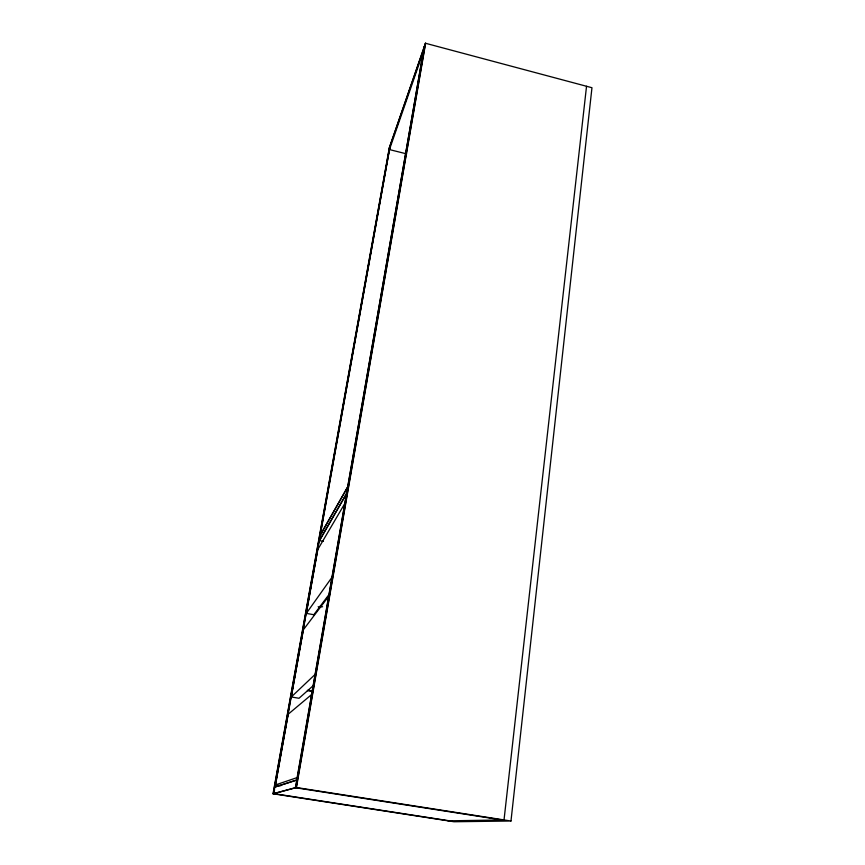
<?xml version="1.0" encoding="UTF-8"?>
<svg xmlns="http://www.w3.org/2000/svg" width="865" height="865" viewBox="0 0 865 865"><rect width="100%" height="100%" fill="white"/><g stroke="black" fill="none" stroke-linecap="round" stroke-linejoin="round"><path stroke-width="1.3" d="M510.977 821.015L591.963 87.722L425.429 43.25L389.282 147.991L273.037 793.767L453.974 821.75L510.977 821.015L296.198 787.496L273.037 793.767M586.535 86.273L504.025 819.934L448.092 820.842M295.625 787.755L296.317 783.766M296.782 781.106L424.174 46.861L295.376 787.723L502.035 819.966M347.806 488.768L348.033 486.152L320.331 534.981L348.26 486.195M296.198 787.496L425.429 43.25M389.445 148.034L273.243 793.8L296.446 787.539L425.612 43.304L389.282 147.991M273.827 793.638L274.551 789.659M275.027 786.999L390.223 145.266L273.621 793.605L449.508 820.82M280.768 785.755L275.492 784.933L288.207 714.198L311.703 694.476M313.13 685.74L299.009 698.271L291.3 696.963L303.377 629.752L328.808 596.104M328.927 594.623L313.822 614.734L306.329 613.371L317.823 549.426L344.93 503.311M320.126 537.251L319.52 540.614L347.135 492.639L319.326 540.582L323.467 541.371M306.329 613.371L332.106 577.106M291.3 696.963L315.206 674.332M275.492 784.933L297.268 777.548M307.864 690.194L313.184 691.103M307.378 690.627L312.676 691.535M319.974 606.289L322.613 606.776M318.169 606.743L320.829 607.23M406.626 153.883L389.445 149.58L423.353 51.63M296.717 780.025L274.8 787.096L296.717 780.025"/></g></svg>
